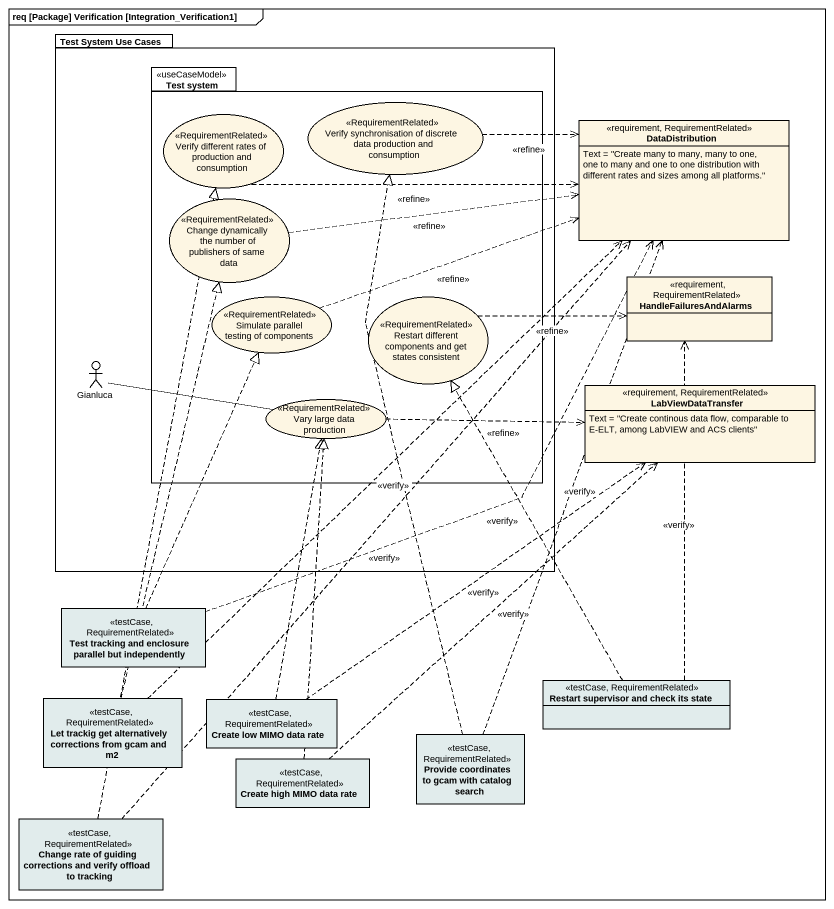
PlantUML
@startuml
mainframe req [Package] Verification [Integration_Verification1]
allowmixing
hide circle
hide empty members
package "Test System Use Cases" as Test_System_Use_Cases {
  package "Test system" as Test_system <<useCaseModel>> {
    usecase "Verify different rates of production and consumption" as Verify_different_rates_of <<RequirementRelated>>
    usecase "Verify synchronisation of discrete data production and consumption" as Verify_synchronisation_of <<RequirementRelated>>
    usecase "Change dynamically the number of publishers of same data" as Change_dynamically_the <<RequirementRelated>>
    usecase "Simulate parallel testing of components" as Simulate_parallel_testing <<RequirementRelated>>
    usecase "Restart different components and get states consistent" as Restart_different <<RequirementRelated>>
    usecase "Vary large data production" as Vary_large_data_production <<RequirementRelated>>
  }
  actor Gianluca
}
class DataDistribution <<requirement, RequirementRelated>> {
  Text = "Create many to many, many to one, one to many and one to one distribution with different rates and sizes among all platforms."
}
class HandleFailuresAndAlarms <<requirement, RequirementRelated>>
class LabViewDataTransfer <<requirement, RequirementRelated>> {
  Text = "Create continous data flow, comparable to E-ELT, among LabVIEW and ACS clients"
}
class "Test tracking and enclosure parallel but independently" as Test_tracking_and_enclosure <<testCase, RequirementRelated>> #E1ECEC
class "Let trackig get alternatively corrections from gcam and m2" as Let_trackig_get <<testCase, RequirementRelated>> #E1ECEC
class "Create low MIMO data rate" as Create_low_MIMO_data_rate <<testCase, RequirementRelated>> #E1ECEC
class "Restart supervisor and check its state" as Restart_supervisor_and <<testCase, RequirementRelated>> #E1ECEC
class "Provide coordinates to gcam with catalog search" as Provide_coordinates_to_gcam <<testCase, RequirementRelated>> #E1ECEC
class "Create high MIMO data rate" as Create_high_MIMO_data_rate <<testCase, RequirementRelated>> #E1ECEC
class "Change rate of guiding corrections and verify offload to tracking" as Change_rate_of_guiding <<testCase, RequirementRelated>> #E1ECEC
Verify_different_rates_of .right.> DataDistribution : <<refine>>
Verify_synchronisation_of .right.> DataDistribution : <<refine>>
Change_dynamically_the .right.> DataDistribution : <<refine>>
Simulate_parallel_testing .right.> DataDistribution : <<refine>>
Restart_different .right.> HandleFailuresAndAlarms : <<refine>>
Gianluca -right- Vary_large_data_production
Vary_large_data_production .right.> LabViewDataTransfer : <<refine>>
Test_tracking_and_enclosure .up.> DataDistribution : <<verify>>
Test_tracking_and_enclosure .up.|> Simulate_parallel_testing
Let_trackig_get .up.> DataDistribution : <<verify>>
Let_trackig_get .up.|> Change_dynamically_the
Create_low_MIMO_data_rate .up.|> Vary_large_data_production
Create_low_MIMO_data_rate .up.> LabViewDataTransfer : <<verify>>
Restart_supervisor_and .up.> HandleFailuresAndAlarms : <<verify>>
Restart_supervisor_and .up.|> Restart_different
Provide_coordinates_to_gcam .up.|> Verify_synchronisation_of
Provide_coordinates_to_gcam .up.> DataDistribution : <<verify>>
Create_high_MIMO_data_rate .up.|> Vary_large_data_production
Create_high_MIMO_data_rate .up.> LabViewDataTransfer : <<verify>>
Change_rate_of_guiding .up.|> Verify_different_rates_of
Change_rate_of_guiding .up.> DataDistribution : <<verify>>
@enduml
